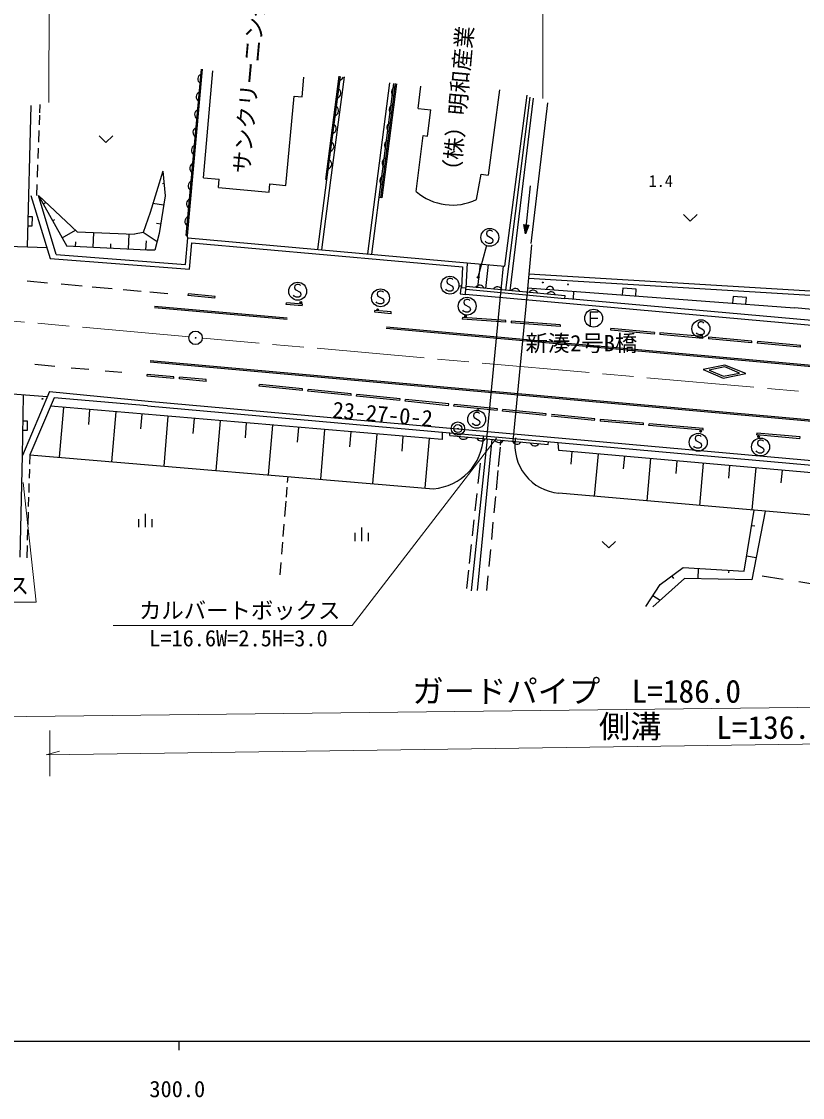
# Model space of a CAD drawing. Units: millimetres, scale not verified. Extents: x 40000 to 680000, y 20000 to 380000.
# Drawn here: x 350443 to 437694, y 198715 to 318979 of the extents above; entities that cross this region are included whole.
import ezdxf
from ezdxf.enums import TextEntityAlignment as Align

# ---------------------------------------------------------------- set-up
doc = ezdxf.new("R2010")
doc.units = ezdxf.units.MM
doc.header["$LTSCALE"] = 1000
doc.linetypes.add('CHAIN', pattern=[18.5, 12, -1.5, 3.5, -1.5])
for name, color, linetype, lineweight in [('M-BGD', 7, 'Continuous', 25), ('M-BGD-EXST', 7, 'Continuous', 25), ('M-BMK', 2, 'CHAIN', 13), ('M-BMK-SRVR', 3, 'Continuous', 25), ('M-STR-HTXT', 7, 'Continuous', 13), ('M-STR-STR1', 1, 'Continuous', 25), ('M-STR-STRC', 7, 'Continuous', 25), ('M-TTL-BAND', 7, 'Continuous', 25)]:
    doc.layers.add(name, color=color, linetype=linetype, lineweight=lineweight)
doc.styles.add('ＭＳ ゴシック', font='')
doc.styles.get('ＭＳ ゴシック').set_extended_font_data('MS Gothic')

msp = doc.modelspace()

# ---------------------------------------------------------------- linework, layer by layer
at = {"layer": 'M-BGD'}
for p, q in [((368849, 295045), (370538, 313637)), ((370640, 313660), (368948, 295036)), ((370782, 301492), (371807, 313456)), ((381795, 310544), (381995, 312770)), ((384423, 301313), (385936, 312865)), ((384571, 301293), (386085, 312846)), ((385018, 301235), (386531, 312787)), ((389127, 293007), (391603, 312118)), ((389576, 292967), (392050, 312059)), ((392180, 312042), (390532, 299293)), ((392329, 312022), (390680, 299274)), ((394751, 309269), (395061, 311753)), ((379975, 300662), (380895, 310622)), ((380895, 310622), (381795, 310544)), ((403834, 311334), (402587, 301791)), ((404448, 291641), (406942, 310752)), ((407244, 310542), (404508, 288936)), ((405029, 288887), (407628, 310399)), ((351485, 309599), (351072, 293782)), ((352484, 309708), (352451, 308780)), ((394751, 309269), (396172, 309091)), ((395807, 306163), (396172, 309091)), ((409197, 309894), (407332, 294150)), ((352441, 308521), (352403, 307446)), ((352381, 306814), (352334, 305507)), ((359130, 306193), (359880, 305473)), ((359880, 305473), (360630, 306193)), ((394547, 299977), (395328, 306223)), ((395328, 306223), (395807, 306163)), ((352310, 304817), (352268, 303653)), ((352244, 302964), (352194, 301584)), ((366231, 302247), (364829, 297636)), ((366231, 302247), (366497, 299488)), ((401273, 299088), (401783, 301935)), ((401783, 301935), (402587, 301791)), ((352166, 300780), (352122, 299548)), ((366364, 300867), (366186, 300850)), ((370782, 301492), (372536, 301342)), ((372456, 300415), (372536, 301342)), ((378098, 299901), (378192, 300822)), ((378192, 300822), (379975, 300662)), ((383549, 293505), (384571, 301293)), ((383997, 293465), (385018, 301235)), ((384423, 301313), (384571, 301293)), ((351489, 299548), (353646, 292501)), ((354327, 292940), (352325, 299535)), ((352325, 299535), (355496, 293855)), ((352325, 299535), (356663, 295462)), ((366497, 299488), (365838, 295294)), ((372456, 300415), (378098, 299901)), ((406747, 295266), (407299, 300603)), ((352854, 298588), (353154, 298756)), ((366332, 298439), (365076, 298637)), ((390680, 299274), (390398, 299310)), ((351660, 297143), (351160, 297156)), ((351634, 296143), (351660, 297143)), ((364829, 297636), (364045, 295413)), ((424412, 297395), (425162, 296675)), ((425162, 296675), (425912, 297395)), ((351134, 296156), (351634, 296143)), ((353911, 296695), (354181, 296846)), ((366003, 296342), (365528, 296417)), ((406747, 295266), (406571, 296289)), ((406571, 296289), (407128, 296232)), ((406776, 295544), (406647, 296241)), ((406647, 296241), (407044, 296200)), ((406792, 295703), (406722, 296193)), ((406722, 296193), (406961, 296168)), ((407128, 296232), (406747, 295266)), ((407044, 296200), (406776, 295544)), ((406961, 296168), (406792, 295703)), ((406817, 295942), (406798, 296145)), ((406798, 296145), (406877, 296137)), ((406877, 296137), (406817, 295942)), ((354968, 294802), (356471, 295642)), ((356663, 295462), (363059, 295203)), ((358446, 293724), (358520, 295387)), ((362380, 293550), (362454, 295227)), ((364045, 295413), (363059, 295203)), ((365584, 294356), (364045, 295413)), ((365838, 295294), (365330, 293419)), ((368756, 291832), (369034, 294802)), ((368849, 295045), (368948, 295036)), ((369034, 294802), (368948, 295036)), ((369034, 294802), (400232, 292015)), ((348911, 293860), (353278, 293703)), ((364456, 293428), (355496, 293855)), ((356479, 293812), (356503, 294337)), ((360413, 293637), (360435, 294138)), ((364347, 293462), (364391, 294471)), ((369207, 291286), (369486, 294259)), ((369486, 294259), (399709, 291560)), ((353646, 292501), (369207, 291286)), ((354327, 292940), (368756, 291832)), ((365330, 293419), (364456, 293428)), ((399709, 291560), (399592, 289219)), ((400232, 292015), (400091, 289183)), ((400232, 292015), (404448, 291641)), ((401422, 289252), (401731, 291882)), ((402316, 289147), (402628, 291802)), ((454937, 287363), (407068, 290247)), ((407119, 290775), (455055, 287888)), ((399514, 289225), (399463, 288525)), ((400100, 289182), (399514, 289225)), ((400049, 288483), (400100, 289182)), ((411166, 288311), (400082, 289351)), ((400090, 289048), (411138, 288012)), ((406971, 289225), (436793, 286978)), ((409143, 289157), (409104, 289064)), ((409197, 289234), (409143, 289157)), ((409283, 289307), (409197, 289234)), ((409366, 289349), (409283, 289307)), ((409464, 289374), (409366, 289349)), ((409592, 289364), (409464, 289374)), ((409685, 289325), (409592, 289364)), ((409762, 289271), (409685, 289325)), ((409835, 289185), (409762, 289271)), ((409877, 289102), (409835, 289185)), ((409902, 289004), (409877, 289102)), ((412113, 287980), (412151, 288835)), ((417620, 289175), (417563, 288427)), ((419115, 289062), (417620, 289175)), ((419059, 288314), (419115, 289062)), ((399463, 288525), (400049, 288483)), ((400051, 288508), (481461, 281208)), ((411138, 288012), (411166, 288311)), ((481564, 281713), (411138, 288012)), ((429941, 288247), (429884, 287499)), ((431436, 288134), (429941, 288247)), ((431380, 287386), (431436, 288134)), ((365295, 287027), (380132, 285712)), ((365308, 287176), (380134, 285863)), ((455038, 285216), (436793, 286978)), ((391195, 284700), (473474, 277314)), ((391215, 284849), (478992, 276969)), ((364804, 280936), (478512, 270765)), ((364817, 281085), (478526, 270914)), ((429028, 280583), (426583, 280077)), ((429009, 280374), (427253, 280011)), ((430675, 279691), (429009, 280374)), ((431363, 279625), (429028, 280583)), ((426583, 280077), (428848, 279121)), ((427253, 280011), (428869, 279329)), ((428848, 279121), (431363, 279625)), ((428869, 279329), (430675, 279691)), ((353295, 277015), (348479, 277397)), ((353554, 277637), (350567, 270468)), ((350567, 270468), (350663, 277171)), ((354080, 276935), (351368, 270546)), ((353554, 277637), (364575, 276532)), ((364530, 276034), (354080, 276935)), ((397434, 272251), (353674, 275978)), ((355133, 275854), (354657, 270270)), ((358050, 275606), (357908, 273932)), ((364530, 276034), (486343, 265140)), ((364575, 276532), (486387, 265638)), ((351122, 274312), (350622, 274320)), ((351108, 273312), (351122, 274312)), ((360968, 275357), (360492, 269780)), ((363885, 275109), (363742, 273437)), ((366802, 274860), (366328, 269291)), ((369719, 274612), (369577, 272942)), ((372637, 274363), (372163, 268801)), ((350608, 273320), (351108, 273312)), ((375554, 274115), (375412, 272447)), ((378471, 273866), (377998, 268312)), ((381389, 273618), (381247, 271952)), ((384306, 273369), (383834, 267822)), ((387223, 273121), (387082, 271458)), ((397457, 273023), (397434, 272251)), ((398280, 272717), (398308, 273016)), ((390141, 272872), (389669, 267332)), ((393058, 272624), (392917, 270963)), ((395975, 272375), (395504, 266843)), ((398280, 272717), (409281, 271709)), ((400709, 255331), (402519, 272328)), ((403003, 272284), (401341, 255380)), ((403972, 271637), (404024, 272190)), ((409281, 271709), (409308, 272007)), ((410460, 271047), (410398, 271856)), ((403745, 269244), (403950, 271405)), ((467695, 265934), (410460, 271047)), ((411927, 270916), (411800, 269492)), ((414862, 270654), (414439, 265916)), ((350278, 259101), (350567, 270468)), ((351368, 270546), (351337, 269486)), ((351368, 270546), (396454, 266763)), ((401467, 267349), (401715, 269603)), ((417797, 270392), (417671, 268973)), ((420733, 270130), (420311, 265407)), ((423668, 269867), (423541, 268453)), ((426603, 269605), (426182, 264899)), ((351321, 268954), (351291, 267926)), ((403499, 266651), (403701, 268779)), ((429538, 269343), (429412, 267933)), ((432473, 269081), (432054, 264390)), ((435408, 268818), (435283, 267414)), ((351274, 267358), (351244, 266330)), ((380184, 268128), (380128, 267437)), ((351228, 265798), (351198, 264770)), ((380087, 266928), (379997, 265808)), ((401131, 264291), (401343, 266219)), ((403252, 264059), (403426, 265887)), ((467284, 261339), (410474, 266259)), ((379962, 265376), (379825, 263670)), ((351180, 264132), (351138, 262714)), ((364266, 263954), (364266, 262454)), ((431165, 257547), (432279, 264371)), ((433536, 264262), (432043, 256580)), ((351123, 262217), (351088, 261012)), ((363516, 263354), (363516, 262454)), ((365016, 263354), (365016, 262454)), ((379755, 262805), (379642, 261405)), ((388416, 262409), (388416, 260909)), ((400825, 261499), (401022, 263294)), ((402971, 261100), (403154, 263028)), ((432001, 262665), (432357, 262607)), ((387666, 261809), (387666, 260909)), ((389166, 261809), (389166, 260909)), ((351070, 260409), (351030, 259045)), ((379591, 260769), (379484, 259445)), ((400485, 258408), (400719, 260535)), ((402684, 258076), (402864, 259970)), ((415319, 260873), (416069, 260153)), ((416069, 260153), (416819, 260873)), ((431443, 259253), (432528, 259076)), ((379410, 258529), (379297, 257123)), ((400178, 255616), (400401, 257643)), ((421807, 256053), (424355, 257942)), ((424355, 257942), (431165, 257547)), ((426057, 257843), (425990, 256687)), ((429462, 257646), (429444, 257340)), ((402430, 255395), (402583, 257012)), ((424531, 256712), (420972, 253549)), ((423081, 256998), (423292, 256713)), ((432043, 256580), (424531, 256712)), ((435536, 256621), (433175, 256999)), ((439946, 255914), (437275, 256342)), ((420181, 253593), (421807, 256053)), ((420994, 254823), (421804, 254288))]:
    msp.add_line(p, q, dxfattribs=at)
for centre, radius in [((401459, 290389), 100), ((401459, 290389), 50), ((401459, 290389), 25), ((408678, 289805), 50), ((399424, 289417), 50), ((399424, 289417), 25), ((411499, 289593), 50), ((352779, 276801), 50)]:
    msp.add_circle(centre, radius, dxfattribs=at)
for centre, radius, start, end in [((370707, 312555), 567, 112.88193, 236.73692), ((385831, 312962), 567, 290.60872, 344.16999), ((392327, 311101), 567, 110.70493, 234.55994), ((370526, 310563), 567, 112.88193, 236.73692), ((385571, 310979), 567, 290.60872, 54.46373), ((370345, 308571), 567, 112.88193, 236.73692), ((385312, 308996), 567, 290.60872, 54.46373), ((392071, 309117), 567, 110.70493, 234.55994), ((370164, 306580), 567, 112.88193, 236.73692), ((385052, 307013), 567, 290.60872, 54.46373), ((391814, 307134), 567, 110.70493, 234.55994), ((384792, 305030), 567, 290.60872, 54.46373), ((391558, 305150), 567, 110.70493, 234.55994), ((369983, 304588), 567, 112.88193, 236.73692), ((369802, 302596), 567, 112.88193, 236.73692), ((384532, 303047), 567, 290.60872, 54.46373), ((391301, 303167), 567, 110.70493, 234.55994), ((369621, 300604), 567, 112.88193, 236.73692), ((391045, 301183), 567, 110.70493, 234.55994), ((398579, 304596), 6131, 228.88641, 296.06688), ((369440, 298612), 567, 112.88193, 236.73692), ((369260, 296621), 567, 112.88193, 236.73692), ((401625, 288938), 567, 22.715, 146.57007), ((403617, 288751), 567, 22.715, 146.57007), ((405608, 288565), 567, 22.715, 146.57007), ((407599, 288378), 567, 22.715, 146.57007), ((409590, 288191), 567, 22.715, 146.57007), ((396031, 272765), 6016, 274.03491, 358.5181), ((399822, 272843), 567, 202.8347, 326.68971), ((401813, 272661), 567, 202.8347, 326.68971), ((403805, 272478), 567, 202.8347, 326.68971), ((405797, 272296), 567, 202.8347, 326.68971), ((410943, 271619), 5380, 171.17127, 265.00305), ((407788, 272113), 567, 202.8347, 326.68971)]:
    msp.add_arc(centre, radius, start, end, dxfattribs=at)
at = {"layer": 'M-BGD-EXST'}
for p, q in [((402438, 295496), (402398, 295256)), ((402398, 295256), (402478, 295056)), ((402678, 295616), (402438, 295496)), ((402478, 295056), (403038, 294736)), ((402838, 295616), (402678, 295616)), ((402998, 295576), (402838, 295616)), ((403078, 295496), (402998, 295576)), ((403038, 294736), (403118, 294536)), ((401459, 290389), (402434, 293992)), ((402358, 294296), (402278, 294416)), ((402598, 294176), (402358, 294296)), ((402878, 294176), (402598, 294176)), ((403078, 294296), (402878, 294176)), ((403118, 294536), (403078, 294296)), ((397993, 290147), (397953, 289907)), ((397953, 289907), (398033, 289707)), ((398233, 290267), (397993, 290147)), ((398393, 290267), (398233, 290267)), ((398553, 290227), (398393, 290267)), ((398633, 290147), (398553, 290227)), ((380980, 289471), (380940, 289231)), ((380940, 289231), (381020, 289031)), ((381220, 289591), (380980, 289471)), ((381020, 289031), (381580, 288711)), ((381380, 289591), (381220, 289591)), ((381540, 289551), (381380, 289591)), ((381620, 289471), (381540, 289551)), ((381580, 288711), (381660, 288511)), ((390229, 288729), (390189, 288489)), ((390469, 288849), (390229, 288729)), ((390629, 288849), (390469, 288849)), ((390789, 288809), (390629, 288849)), ((390869, 288729), (390789, 288809)), ((397913, 288947), (397833, 289067)), ((398153, 288827), (397913, 288947)), ((398033, 289707), (398593, 289387)), ((398433, 288827), (398153, 288827)), ((398633, 288947), (398433, 288827)), ((398593, 289387), (398673, 289187)), ((398673, 289187), (398633, 288947)), ((380900, 288271), (380820, 288391)), ((381140, 288151), (380900, 288271)), ((381420, 288151), (381140, 288151)), ((381620, 288271), (381420, 288151)), ((381660, 288511), (381620, 288271)), ((390149, 287529), (390069, 287649)), ((390389, 287409), (390149, 287529)), ((390189, 288489), (390269, 288289)), ((390269, 288289), (390829, 287969)), ((390869, 287529), (390669, 287409)), ((390829, 287969), (390909, 287769)), ((390909, 287769), (390869, 287529)), ((399907, 287804), (399867, 287564)), ((399867, 287564), (399947, 287364)), ((400147, 287924), (399907, 287804)), ((400307, 287924), (400147, 287924)), ((400467, 287884), (400307, 287924)), ((400547, 287804), (400467, 287884)), ((390669, 287409), (390389, 287409)), ((399827, 286604), (399747, 286724)), ((400067, 286484), (399827, 286604)), ((399947, 287364), (400507, 287044)), ((400347, 286484), (400067, 286484)), ((400547, 286604), (400347, 286484)), ((400507, 287044), (400587, 286844)), ((400587, 286844), (400547, 286604)), ((413960, 286539), (413960, 285019)), ((413960, 286539), (414880, 286539)), ((413960, 285819), (414840, 285819)), ((426026, 285278), (425986, 285038)), ((425986, 285038), (426066, 284838)), ((426266, 285398), (426026, 285278)), ((426426, 285398), (426266, 285398)), ((426586, 285358), (426426, 285398)), ((426666, 285278), (426586, 285358)), ((425946, 284078), (425866, 284198)), ((426186, 283958), (425946, 284078)), ((426066, 284838), (426626, 284518)), ((426466, 283958), (426186, 283958)), ((426666, 284078), (426466, 283958)), ((426626, 284518), (426706, 284318)), ((426706, 284318), (426666, 284078)), ((400976, 275156), (400936, 274916)), ((400936, 274916), (401016, 274716)), ((401216, 275276), (400976, 275156)), ((401016, 274716), (401576, 274396)), ((401376, 275276), (401216, 275276)), ((401536, 275236), (401376, 275276)), ((401616, 275156), (401536, 275236)), ((401576, 274396), (401656, 274196)), ((400896, 273956), (400816, 274076)), ((401136, 273836), (400896, 273956)), ((401416, 273836), (401136, 273836)), ((401616, 273956), (401416, 273836)), ((401656, 274196), (401616, 273956)), ((425729, 272593), (425689, 272353)), ((425689, 272353), (425769, 272153)), ((425969, 272713), (425729, 272593)), ((425769, 272153), (426329, 271833)), ((426129, 272713), (425969, 272713)), ((426289, 272673), (426129, 272713)), ((426369, 272593), (426289, 272673)), ((426329, 271833), (426409, 271633)), ((432692, 272066), (432652, 271826)), ((432652, 271826), (432732, 271626)), ((432932, 272186), (432692, 272066)), ((433092, 272186), (432932, 272186)), ((433252, 272146), (433092, 272186)), ((433332, 272066), (433252, 272146)), ((425649, 271393), (425569, 271513)), ((425889, 271273), (425649, 271393)), ((426169, 271273), (425889, 271273)), ((426369, 271393), (426169, 271273)), ((426409, 271633), (426369, 271393)), ((432612, 270866), (432532, 270986)), ((432852, 270746), (432612, 270866)), ((432732, 271626), (433292, 271306)), ((433132, 270746), (432852, 270746)), ((433332, 270866), (433132, 270746)), ((433292, 271306), (433372, 271106)), ((433372, 271106), (433332, 270866))]:
    msp.add_line(p, q, dxfattribs=at)
for centre, radius in [((402758, 294856), 1000), ((398313, 289507), 1000), ((381300, 288831), 1000), ((390549, 288089), 1000), ((399424, 289417), 50), ((399424, 289417), 25), ((381643, 287569), 100), ((381643, 287569), 50), ((381643, 287569), 25), ((400227, 287164), 1000), ((390232, 286767), 100), ((390232, 286767), 50), ((390232, 286767), 25), ((414360, 285819), 1000), ((400035, 286044), 100), ((400035, 286044), 50), ((400035, 286044), 25), ((426346, 284638), 1000), ((426372, 283922), 100), ((426372, 283922), 50), ((426372, 283922), 25), ((401296, 274516), 1000), ((401428, 275521), 100), ((401428, 275521), 50), ((401428, 275521), 25), ((426321, 273168), 100), ((426321, 273168), 50), ((426321, 273168), 25), ((426049, 271953), 1000), ((433012, 271426), 1000), ((432792, 272584), 100), ((432792, 272584), 50), ((432792, 272584), 25)]:
    msp.add_circle(centre, radius, dxfattribs=at)
at = {"layer": 'M-BMK'}
for p, q in [((369209, 283724), (290474, 290813)), ((469128, 274814), (370703, 283590))]:
    msp.add_line(p, q, dxfattribs=at)
at = {"layer": 'M-BMK-SRVR'}
for centre, radius in [((369886, 283625), 750), ((369886, 283625), 30), ((399193, 273483), 750), ((399193, 273483), 450), ((399193, 273483), 30)]:
    msp.add_circle(centre, radius, dxfattribs=at)
at = {"layer": 'M-STR-HTXT'}
for p, q in [((353550, 331331), (353489, 309914)), ((408699, 310391), (408699, 321539)), ((403501, 272396), (387372, 251488)), ((350610, 267449), (352077, 254066)), ((327498, 254066), (352077, 254066)), ((387372, 251488), (360681, 251488)), ((491641, 242962), (302760, 240746)), ((353593, 239740), (353593, 234626)), ((353207, 236997), (491683, 239007)), ((353207, 236997), (354701, 237438))]:
    msp.add_line(p, q, dxfattribs=at)
at = {"layer": 'M-STR-STR1'}
for p, q in [((407428, 294009), (406922, 288709)), ((404250, 291658), (403991, 288984)), ((403991, 288984), (402380, 272341)), ((406922, 288709), (405333, 272070))]:
    msp.add_line(p, q, dxfattribs=at)
at = {"layer": 'M-STR-STRC'}
for p, q in [((351058, 289994), (353359, 289787)), ((354890, 289650), (357224, 289440)), ((358328, 289341), (360587, 289138)), ((361791, 289030), (363814, 288848)), ((364789, 288761), (366793, 288581)), ((369056, 288543), (369037, 288344)), ((372053, 288049), (369037, 288344)), ((372072, 288248), (369056, 288543)), ((372053, 288049), (372072, 288248)), ((380020, 287355), (380039, 287554)), ((381830, 287383), (380039, 287554)), ((381811, 287184), (380020, 287355)), ((381811, 287184), (381830, 287383)), ((389914, 286479), (389933, 286679)), ((391727, 286312), (389914, 286479)), ((391746, 286511), (389933, 286679)), ((391727, 286312), (391746, 286511)), ((399701, 285901), (399687, 285702)), ((404542, 285356), (399687, 285702)), ((404556, 285556), (399701, 285901)), ((404542, 285356), (404556, 285556)), ((405156, 285487), (405141, 285287)), ((410619, 284893), (405141, 285287)), ((410633, 285092), (405156, 285487)), ((410633, 285092), (410619, 284893)), ((416278, 284472), (416296, 284671)), ((421126, 284036), (416278, 284472)), ((421144, 284235), (416296, 284671)), ((421144, 284235), (421126, 284036)), ((421759, 284181), (421742, 283982)), ((426553, 283558), (421742, 283982)), ((426570, 283757), (421759, 284181)), ((426553, 283558), (426570, 283757)), ((427203, 283710), (427184, 283511)), ((432027, 283061), (427184, 283511)), ((432046, 283260), (427203, 283710)), ((432027, 283061), (432046, 283260)), ((432657, 283223), (432639, 283023)), ((437474, 282585), (432639, 283023)), ((437492, 282785), (432657, 283223)), ((437474, 282585), (437492, 282785)), ((351915, 280662), (354170, 280455)), ((355990, 280288), (357973, 280107)), ((359774, 279942), (361635, 279771)), ((364475, 279337), (364492, 279537)), ((367446, 279081), (364475, 279337)), ((367463, 279281), (364492, 279537)), ((367446, 279081), (367463, 279281)), ((368084, 279023), (368102, 279223)), ((371070, 278760), (368084, 279023)), ((371088, 278959), (368102, 279223)), ((371070, 278760), (371088, 278959)), ((376995, 278217), (377015, 278416)), ((381821, 277733), (376995, 278217)), ((381841, 277932), (377015, 278416)), ((381821, 277733), (381841, 277932)), ((382435, 277664), (382455, 277863)), ((387276, 277369), (382455, 277863)), ((387256, 277170), (382435, 277664)), ((387256, 277170), (387276, 277369)), ((387879, 277095), (387899, 277294)), ((392711, 276616), (387879, 277095)), ((392730, 276815), (387899, 277294)), ((392711, 276616), (392730, 276815)), ((393318, 276530), (393338, 276729)), ((398172, 276233), (393338, 276729)), ((398152, 276034), (393318, 276530)), ((398152, 276034), (398172, 276233)), ((398754, 275977), (398774, 276176)), ((403589, 275486), (398754, 275977)), ((403609, 275685), (398774, 276176)), ((403589, 275486), (403609, 275685)), ((404198, 275420), (404218, 275619)), ((409032, 274934), (404198, 275420)), ((409052, 275133), (404218, 275619)), ((409032, 274934), (409052, 275133)), ((414469, 274383), (409633, 274863)), ((414489, 274582), (409653, 275062)), ((414469, 274383), (414489, 274582)), ((415103, 274505), (415086, 274305)), ((419920, 273891), (415086, 274305)), ((419938, 274090), (415103, 274505)), ((419920, 273891), (419938, 274090)), ((420543, 273829), (420561, 274028)), ((426588, 273307), (420543, 273829)), ((426606, 273507), (420561, 274028)), ((426588, 273307), (426606, 273507)), ((432590, 272977), (432572, 272778)), ((437414, 272347), (432572, 272778)), ((437432, 272546), (432590, 272977)), ((437414, 272347), (437432, 272546))]:
    msp.add_line(p, q, dxfattribs=at)
for centre, radius in [((426321, 273168), 100), ((426321, 273168), 50), ((426321, 273168), 25), ((432792, 272584), 100), ((432792, 272584), 50), ((432792, 272584), 25)]:
    msp.add_circle(centre, radius, dxfattribs=at)
at = {"layer": 'M-TTL-BAND'}
for p, q in [((40000, 205000), (579000, 205000)), ((368000, 205000), (368000, 204000))]:
    msp.add_line(p, q, dxfattribs=at)

# ---------------------------------------------------------------- texts
at = {"layer": 'M-BGD', "style": 'ＭＳ ゴシック'}
for s, p in [('サンクリーニング', (376461, 301877)), ('（株）明和産業', (399891, 300916))]:
    msp.add_text(s, height=1833, rotation=84.8, dxfattribs=at).set_placement(p, align=Align.BOTTOM_LEFT)
msp.add_text('1.4', height=1320, dxfattribs=at).set_placement((420517, 300097), align=Align.BOTTOM_LEFT)
at = {"layer": 'M-BMK-SRVR', "style": 'ＭＳ ゴシック'}
msp.add_text('23-27-0-2', height=1833, rotation=354.8, dxfattribs=at).set_placement((385065, 274144), align=Align.BOTTOM_LEFT)
at = {"layer": 'M-STR-HTXT', "style": 'ＭＳ ゴシック'}
for s, height, p in [('カルバートボックス', 1833, (328790, 254463)), ('カルバートボックス', 1833, (363567, 251693)), ('L=16.6W=2.5H=3.0 ', 1833, (364696, 248586)), ('ガードパイプ\u3000L=186.0', 2566, (394110, 242071)), ('側溝', 2566, (414945, 238129)), ('L=136.0', 2566, (428066, 238029))]:
    msp.add_text(s, height=height, dxfattribs=at).set_placement(p, align=Align.BOTTOM_LEFT)
at = {"layer": 'M-STR-STR1', "style": 'ＭＳ ゴシック'}
msp.add_text('新湊2号B橋', height=1833, dxfattribs=at).set_placement((406743, 281564), align=Align.BOTTOM_LEFT)
at = {"layer": 'M-TTL-BAND', "style": 'ＭＳ ゴシック'}
msp.add_text('300.0', height=1833, dxfattribs=at).set_placement((367844, 198195), align=Align.BOTTOM_CENTER)

doc.saveas('drawing.dxf')
